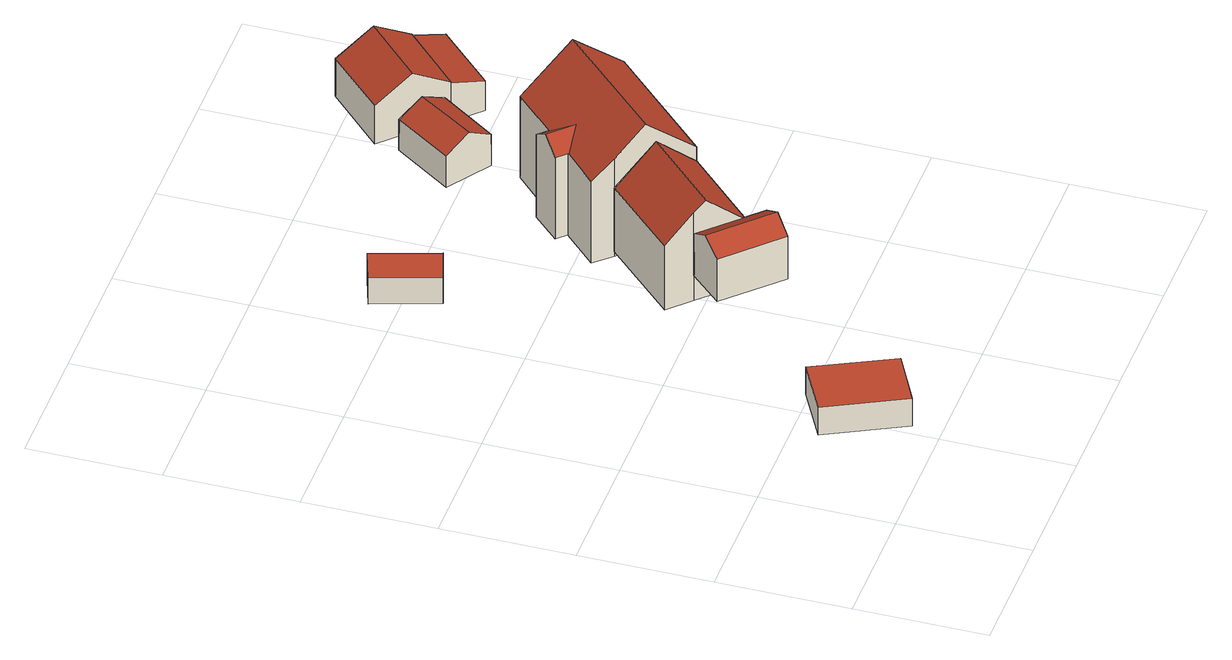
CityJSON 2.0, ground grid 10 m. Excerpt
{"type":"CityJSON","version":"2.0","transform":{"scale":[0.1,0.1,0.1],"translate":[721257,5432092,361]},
"CityObjects":{
"building1":{"type":"Building","attributes":{"Gemeindeschluessel":"09375199","HoeheDach":"369.551","HoeheGrund":"367.200","Methode":"1000","NiedrigsteTraufeDesGebaeudes":"369.551","Geometrietyp2DReferenz":"3000","measuredHeight":2.35,"function":"31001_2000","roofType":"1000"},"geometry":[{"type":"Solid","lod":"2","boundaries":[[[[0,1,2,3]],[[4,5,1,0]],[[6,3,2,7]],[[5,7,2,1]],[[6,4,0,3]],[[6,7,5,4]]]],"semantics":{"surfaces":[{"type":"WallSurface","Flaeche":"10.973","Z_MAX":"2.351","Z_MAX_ASL":"369.551","Z_MIN":"0.000","Z_MIN_ASL":"367.200"},{"type":"RoofSurface","Dachneigung":"90.000","Dachorientierung":"-1.000","Flaeche":"30.586","Z_MAX":"2.351","Z_MAX_ASL":"369.551","Z_MIN":"2.351","Z_MIN_ASL":"369.551"},{"type":"GroundSurface","Flaeche":"30.586","Z_MAX":"0.000","Z_MAX_ASL":"367.200","Z_MIN":"0.000","Z_MIN_ASL":"367.200"},{"type":"WallSurface","Flaeche":"15.566","Z_MAX":"2.351","Z_MAX_ASL":"369.551","Z_MIN":"0.000","Z_MIN_ASL":"367.200"},{"type":"WallSurface","Flaeche":"15.444","Z_MAX":"2.351","Z_MAX_ASL":"369.551","Z_MIN":"0.000","Z_MIN_ASL":"367.200"},{"type":"WallSurface","Flaeche":"10.836","Z_MAX":"2.351","Z_MAX_ASL":"369.551","Z_MIN":"0.000","Z_MIN_ASL":"367.200"}],"values":[[0,1,2,3,4,5]]}}]},
"building2":{"type":"Building","attributes":{"Gemeindeschluessel":"09375199","HoeheDach":"367.114","HoeheGrund":"364.810","Methode":"1000","NiedrigsteTraufeDesGebaeudes":"367.114","Geometrietyp2DReferenz":"3000","measuredHeight":2.3,"function":"31001_2463","roofType":"1000"},"geometry":[{"type":"Solid","lod":"2","boundaries":[[[[8,9,10,11]],[[12,13,14,15]],[[15,14,9,8]],[[11,10,13,12]],[[15,8,11,12]],[[13,10,9,14]]]],"semantics":{"surfaces":[{"type":"WallSurface","Flaeche":"12.037","Z_MAX":"2.304","Z_MAX_ASL":"367.114","Z_MIN":"0.000","Z_MIN_ASL":"364.810"},{"type":"WallSurface","Flaeche":"12.035","Z_MAX":"2.304","Z_MAX_ASL":"367.114","Z_MIN":"0.000","Z_MIN_ASL":"364.810"},{"type":"WallSurface","Flaeche":"6.307","Z_MAX":"2.304","Z_MAX_ASL":"367.114","Z_MIN":"0.000","Z_MIN_ASL":"364.810"},{"type":"WallSurface","Flaeche":"6.306","Z_MAX":"2.304","Z_MAX_ASL":"367.114","Z_MIN":"0.000","Z_MIN_ASL":"364.810"},{"type":"GroundSurface","Flaeche":"14.299","Z_MAX":"0.000","Z_MAX_ASL":"364.810","Z_MIN":"0.000","Z_MIN_ASL":"364.810"},{"type":"RoofSurface","Dachneigung":"90.000","Dachorientierung":"-1.000","Flaeche":"14.299","Z_MAX":"2.304","Z_MAX_ASL":"367.114","Z_MIN":"2.304","Z_MIN_ASL":"367.114"}],"values":[[0,1,2,3,4,5]]}}]},
"building3":{"type":"Building","attributes":{"Gemeindeschluessel":"09375199","HoeheDach":"368.701","HoeheGrund":"363.980","Methode":"1000","NiedrigsteTraufeDesGebaeudes":"367.738","Geometrietyp2DReferenz":"3000","measuredHeight":4.72,"function":"31001_2000","roofType":"3100"},"geometry":[{"type":"Solid","lod":"2","boundaries":[[[[16,17,18,19,20]],[[20,19,21,22]],[[18,17,23,24,25]],[[19,18,25,21]],[[22,26,27,16,20]],[[26,24,23,27]],[[27,23,17,16]],[[22,21,25,24,26]]]],"semantics":{"surfaces":[{"type":"WallSurface","Flaeche":"14.028","Z_MAX":"4.721","Z_MAX_ASL":"368.701","Z_MIN":"0.000","Z_MIN_ASL":"363.980"},{"type":"WallSurface","Flaeche":"21.143","Z_MAX":"3.766","Z_MAX_ASL":"367.746","Z_MIN":"0.000","Z_MIN_ASL":"363.980"},{"type":"RoofSurface","Dachneigung":"59.930","Dachorientierung":"45.043","Flaeche":"10.751","Z_MAX":"4.721","Z_MAX_ASL":"368.701","Z_MIN":"3.762","Z_MIN_ASL":"367.742"},{"type":"RoofSurface","Dachneigung":"59.936","Dachorientierung":"225.042","Flaeche":"10.759","Z_MAX":"4.721","Z_MAX_ASL":"368.701","Z_MIN":"3.758","Z_MIN_ASL":"367.738"},{"type":"GroundSurface","Flaeche":"18.615","Z_MAX":"0.000","Z_MAX_ASL":"363.980","Z_MIN":"0.000","Z_MIN_ASL":"363.980"},{"type":"WallSurface","Flaeche":"15.606","Z_MAX":"3.763","Z_MAX_ASL":"367.743","Z_MIN":"0.000","Z_MIN_ASL":"363.980"},{"type":"WallSurface","Flaeche":"5.539","Z_MAX":"3.763","Z_MAX_ASL":"367.743","Z_MIN":"0.000","Z_MIN_ASL":"363.980"},{"type":"WallSurface","Flaeche":"14.081","Z_MAX":"4.721","Z_MAX_ASL":"368.701","Z_MIN":"0.000","Z_MIN_ASL":"363.980"}],"values":[[0,1,2,3,4,5,6,7]]}}]},
"building4":{"type":"Building","attributes":{"Gemeindeschluessel":"09375199","HoeheDach":"370.319","HoeheGrund":"361.800","Methode":"1000","NiedrigsteTraufeDesGebaeudes":"367.379","Geometrietyp2DReferenz":"3000","measuredHeight":8.52,"function":"31001_2000","roofType":"3100"},"geometry":[{"type":"Solid","lod":"2","boundaries":[[[[28,29,30,31]],[[31,30,32,33,34]],[[31,34,35,36,28]],[[36,37,29,28]],[[38,33,32,39]],[[34,33,38,35]],[[35,38,39,37,36]],[[37,39,32,30,29]]]],"semantics":{"surfaces":[{"type":"WallSurface","Flaeche":"41.685","Z_MAX":"5.585","Z_MAX_ASL":"367.385","Z_MIN":"0.000","Z_MIN_ASL":"361.800"},{"type":"WallSurface","Flaeche":"45.702","Z_MAX":"8.519","Z_MAX_ASL":"370.319","Z_MIN":"0.000","Z_MIN_ASL":"361.800"},{"type":"GroundSurface","Flaeche":"48.454","Z_MAX":"0.000","Z_MAX_ASL":"361.800","Z_MIN":"0.000","Z_MIN_ASL":"361.800"},{"type":"WallSurface","Flaeche":"15.462","Z_MAX":"7.696","Z_MAX_ASL":"369.496","Z_MIN":"0.000","Z_MIN_ASL":"361.800"},{"type":"RoofSurface","Dachneigung":"47.808","Dachorientierung":"134.913","Flaeche":"32.725","Z_MAX":"8.519","Z_MAX_ASL":"370.319","Z_MIN":"5.582","Z_MIN_ASL":"367.382"},{"type":"WallSurface","Flaeche":"41.807","Z_MAX":"5.582","Z_MAX_ASL":"367.382","Z_MIN":"0.000","Z_MIN_ASL":"361.800"},{"type":"WallSurface","Flaeche":"30.204","Z_MAX":"8.519","Z_MAX_ASL":"370.319","Z_MIN":"0.000","Z_MIN_ASL":"361.800"},{"type":"RoofSurface","Dachneigung":"47.805","Dachorientierung":"314.915","Flaeche":"32.673","Z_MAX":"8.519","Z_MAX_ASL":"370.319","Z_MIN":"5.579","Z_MIN_ASL":"367.379"}],"values":[[0,1,2,3,4,5,6,7]]}}]},
"building5":{"type":"Building","attributes":{"Gemeindeschluessel":"09375199","HoeheDach":"371.980","HoeheGrund":"361.420","Methode":"2000","NiedrigsteTraufeDesGebaeudes":"368.478","Geometrietyp2DReferenz":"3000","measuredHeight":10.56,"function":"31001_1000","roofType":"3100"},"address":[{"Country":"Germany","Locality":"Sinzing","ThoroughfareName":"Ortsstraße 15"}],"geometry":[{"type":"Solid","lod":"2","boundaries":[[[[40,41,42,43,44,45,46,47]],[[43,42,48,49,50]],[[51,52,47,46,53]],[[41,40,54,55,56]],[[51,53,57,58]],[[59,44,43,50]],[[41,56,60,48,42]],[[61,62,60,56,55]],[[59,58,57,45,44]],[[54,63,61,55]],[[60,62,49,48]],[[59,50,49,62,61,63,52,51,58]],[[40,47,52,63,54]],[[45,57,53,46]]]],"semantics":{"surfaces":[{"type":"RoofSurface","Dachneigung":"50.029","Dachorientierung":"317.124","Flaeche":"56.499","Z_MAX":"10.560","Z_MAX_ASL":"371.980","Z_MIN":"7.058","Z_MIN_ASL":"368.478"},{"type":"WallSurface","Flaeche":"24.946","Z_MAX":"7.090","Z_MAX_ASL":"368.510","Z_MIN":"-0.000","Z_MIN_ASL":"361.420"},{"type":"WallSurface","Flaeche":"72.650","Z_MAX":"10.560","Z_MAX_ASL":"371.980","Z_MIN":"-0.000","Z_MIN_ASL":"361.420"},{"type":"RoofSurface","Dachneigung":"52.850","Dachorientierung":"46.974","Flaeche":"3.005","Z_MAX":"8.190","Z_MAX_ASL":"369.610","Z_MIN":"7.067","Z_MIN_ASL":"368.487"},{"type":"WallSurface","Flaeche":"77.983","Z_MAX":"7.170","Z_MAX_ASL":"368.590","Z_MIN":"-0.000","Z_MIN_ASL":"361.420"},{"type":"WallSurface","Flaeche":"13.504","Z_MAX":"8.516","Z_MAX_ASL":"369.937","Z_MIN":"-0.000","Z_MIN_ASL":"361.420"},{"type":"RoofSurface","Dachneigung":"52.850","Dachorientierung":"226.974","Flaeche":"3.090","Z_MAX":"8.190","Z_MAX_ASL":"369.610","Z_MIN":"7.066","Z_MIN_ASL":"368.486"},{"type":"WallSurface","Flaeche":"21.713","Z_MAX":"8.190","Z_MAX_ASL":"369.610","Z_MIN":"-0.000","Z_MIN_ASL":"361.420"},{"type":"WallSurface","Flaeche":"59.101","Z_MAX":"10.560","Z_MAX_ASL":"371.980","Z_MIN":"-0.000","Z_MIN_ASL":"361.420"},{"type":"WallSurface","Flaeche":"7.224","Z_MAX":"7.140","Z_MAX_ASL":"368.561","Z_MIN":"-0.000","Z_MIN_ASL":"361.420"},{"type":"WallSurface","Flaeche":"7.173","Z_MAX":"7.090","Z_MAX_ASL":"368.510","Z_MIN":"-0.000","Z_MIN_ASL":"361.420"},{"type":"GroundSurface","Flaeche":"92.113","Z_MAX":"-0.000","Z_MAX_ASL":"361.420","Z_MIN":"-0.000","Z_MIN_ASL":"361.420"},{"type":"WallSurface","Flaeche":"31.684","Z_MAX":"7.140","Z_MAX_ASL":"368.561","Z_MIN":"-0.000","Z_MIN_ASL":"361.420"},{"type":"RoofSurface","Dachneigung":"50.029","Dachorientierung":"137.124","Flaeche":"57.357","Z_MAX":"10.560","Z_MAX_ASL":"371.980","Z_MIN":"7.170","Z_MIN_ASL":"368.590"}],"values":[[0,1,2,3,4,5,6,7,8,9,10,11,12,13]]}}]},
"building6":{"type":"Building","attributes":{"Gemeindeschluessel":"09375199","HoeheDach":"365.982","HoeheGrund":"362.170","Methode":"1000","NiedrigsteTraufeDesGebaeudes":"364.948","Geometrietyp2DReferenz":"3000","measuredHeight":3.81,"function":"31001_2000","roofType":"3100"},"geometry":[{"type":"Solid","lod":"2","boundaries":[[[[64,65,66,67,68]],[[69,67,66,70]],[[68,67,69,71]],[[71,69,70,72,73]],[[64,68,71,73]],[[73,72,65,64]],[[70,66,65,72]]]],"semantics":{"surfaces":[{"type":"WallSurface","Flaeche":"13.322","Z_MAX":"3.812","Z_MAX_ASL":"365.982","Z_MIN":"0.000","Z_MIN_ASL":"362.170"},{"type":"RoofSurface","Dachneigung":"62.929","Dachorientierung":"124.439","Flaeche":"11.904","Z_MAX":"3.812","Z_MAX_ASL":"365.982","Z_MIN":"2.778","Z_MIN_ASL":"364.948"},{"type":"WallSurface","Flaeche":"14.553","Z_MAX":"2.779","Z_MAX_ASL":"364.949","Z_MIN":"0.000","Z_MIN_ASL":"362.170"},{"type":"WallSurface","Flaeche":"13.332","Z_MAX":"3.812","Z_MAX_ASL":"365.982","Z_MIN":"0.000","Z_MIN_ASL":"362.170"},{"type":"GroundSurface","Flaeche":"21.212","Z_MAX":"0.000","Z_MAX_ASL":"362.170","Z_MIN":"0.000","Z_MIN_ASL":"362.170"},{"type":"WallSurface","Flaeche":"14.590","Z_MAX":"2.778","Z_MAX_ASL":"364.948","Z_MIN":"0.000","Z_MIN_ASL":"362.170"},{"type":"RoofSurface","Dachneigung":"62.917","Dachorientierung":"304.447","Flaeche":"11.921","Z_MAX":"3.812","Z_MAX_ASL":"365.982","Z_MIN":"2.778","Z_MIN_ASL":"364.948"}],"values":[[0,1,2,3,4,5,6]]}}]},
"building7":{"type":"Building","attributes":{"Gemeindeschluessel":"09375199","HoeheDach":"366.812","HoeheGrund":"361.730","Methode":"1000","NiedrigsteTraufeDesGebaeudes":"365.044","Geometrietyp2DReferenz":"3000","measuredHeight":5.08,"function":"31001_2463","roofType":"3100"},"geometry":[{"type":"Solid","lod":"2","boundaries":[[[[74,75,76,77,78]],[[79,77,76,80]],[[81,82,75,74]],[[78,77,79,83]],[[83,79,80,82,81]],[[80,76,75,82]],[[74,78,83,81]]]],"semantics":{"surfaces":[{"type":"WallSurface","Flaeche":"25.087","Z_MAX":"5.082","Z_MAX_ASL":"366.812","Z_MIN":"0.000","Z_MIN_ASL":"361.730"},{"type":"RoofSurface","Dachneigung":"59.387","Dachorientierung":"135.430","Flaeche":"20.790","Z_MAX":"5.082","Z_MAX_ASL":"366.812","Z_MIN":"3.314","Z_MIN_ASL":"365.044"},{"type":"WallSurface","Flaeche":"19.846","Z_MAX":"3.314","Z_MAX_ASL":"365.044","Z_MIN":"0.000","Z_MIN_ASL":"361.730"},{"type":"WallSurface","Flaeche":"19.844","Z_MAX":"3.314","Z_MAX_ASL":"365.044","Z_MIN":"0.000","Z_MIN_ASL":"361.730"},{"type":"WallSurface","Flaeche":"25.084","Z_MAX":"5.082","Z_MAX_ASL":"366.812","Z_MIN":"0.000","Z_MIN_ASL":"361.730"},{"type":"RoofSurface","Dachneigung":"59.384","Dachorientierung":"315.426","Flaeche":"20.790","Z_MAX":"5.082","Z_MAX_ASL":"366.812","Z_MIN":"3.314","Z_MIN_ASL":"365.044"},{"type":"GroundSurface","Flaeche":"35.784","Z_MAX":"0.000","Z_MAX_ASL":"361.730","Z_MIN":"0.000","Z_MIN_ASL":"361.730"}],"values":[[0,1,2,3,4,5,6]]}}]},
"building8":{"type":"Building","attributes":{"Gemeindeschluessel":"09375199","HoeheDach":"364.895","HoeheGrund":"361.520","Methode":"2000","NiedrigsteTraufeDesGebaeudes":"364.075","Geometrietyp2DReferenz":"3000","measuredHeight":3.38,"function":"51009_1610","roofType":"2100"},"geometry":[{"type":"Solid","lod":"2","boundaries":[[[[84,85,86,87]],[[88,89,90,91]],[[91,84,87,88]],[[89,86,85,90]],[[87,86,89,88]],[[91,90,85,84]]]],"semantics":{"surfaces":[{"type":"WallSurface","Flaeche":"7.894","Z_MAX":"3.375","Z_MAX_ASL":"364.895","Z_MIN":"0.000","Z_MIN_ASL":"361.520"},{"type":"WallSurface","Flaeche":"7.896","Z_MAX":"3.375","Z_MAX_ASL":"364.895","Z_MIN":"0.000","Z_MIN_ASL":"361.520"},{"type":"GroundSurface","Flaeche":"15.945","Z_MAX":"0.000","Z_MAX_ASL":"361.520","Z_MIN":"0.000","Z_MIN_ASL":"361.520"},{"type":"RoofSurface","Dachneigung":"72.883","Dachorientierung":"135.430","Flaeche":"16.684","Z_MAX":"3.375","Z_MAX_ASL":"364.895","Z_MIN":"2.555","Z_MIN_ASL":"364.075"},{"type":"WallSurface","Flaeche":"15.301","Z_MAX":"2.555","Z_MAX_ASL":"364.075","Z_MIN":"0.000","Z_MIN_ASL":"361.520"},{"type":"WallSurface","Flaeche":"20.209","Z_MAX":"3.375","Z_MAX_ASL":"364.895","Z_MIN":"0.000","Z_MIN_ASL":"361.520"}],"values":[[0,1,2,3,4,5]]}}]}
},
"vertices":[
[9,59,86],[50,81,86],[50,81,62],[9,59,62],[38,0,86],[79,21,86],[38,0,62],[79,21,62],
[111,418,38],[111,418,61],[127,368,61],[127,368,38],[101,360,38],[101,360,61],[85,409,61],[85,409,38],
[233,167,30],[233,167,67],[221,155,77],[209,144,67],[209,144,30],[170,183,67],[170,183,30],[222,178,67],[193,207,67],[181,195,77],[193,207,30],[222,178,30],
[177,223,8],[177,223,64],[229,276,64],[229,276,8],[252,253,93],[275,231,64],[275,231,8],[222,178,8],[193,207,8],[193,207,85],[222,178,64],[199,200,93],
[263,334,75],[262,314,86],[242,313,75],[217,289,75],[229,276,89],[247,259,110],[323,336,110],[294,365,75],[242,314,75],[242,314,4],[217,289,4],[352,308,4],[294,365,4],[352,308,76],[262,334,76],[255,341,76],[245,331,86],[275,231,76],[275,231,4],[229,276,4],[235,321,75],[255,341,4],[235,321,4],[262,334,4],
[288,451,12],[288,451,39],[304,439,50],[321,428,39],[321,428,12],[291,385,39],[275,396,50],[291,385,12],[258,407,39],[258,407,12],
[339,513,7],[339,513,40],[360,492,58],[381,471,40],[381,471,7],[338,429,40],[317,450,58],[296,471,7],[296,471,40],[338,429,7],
[381,471,5],[381,471,39],[399,452,31],[399,452,5],[357,410,5],[357,410,31],[338,429,39],[338,429,5]
]}
